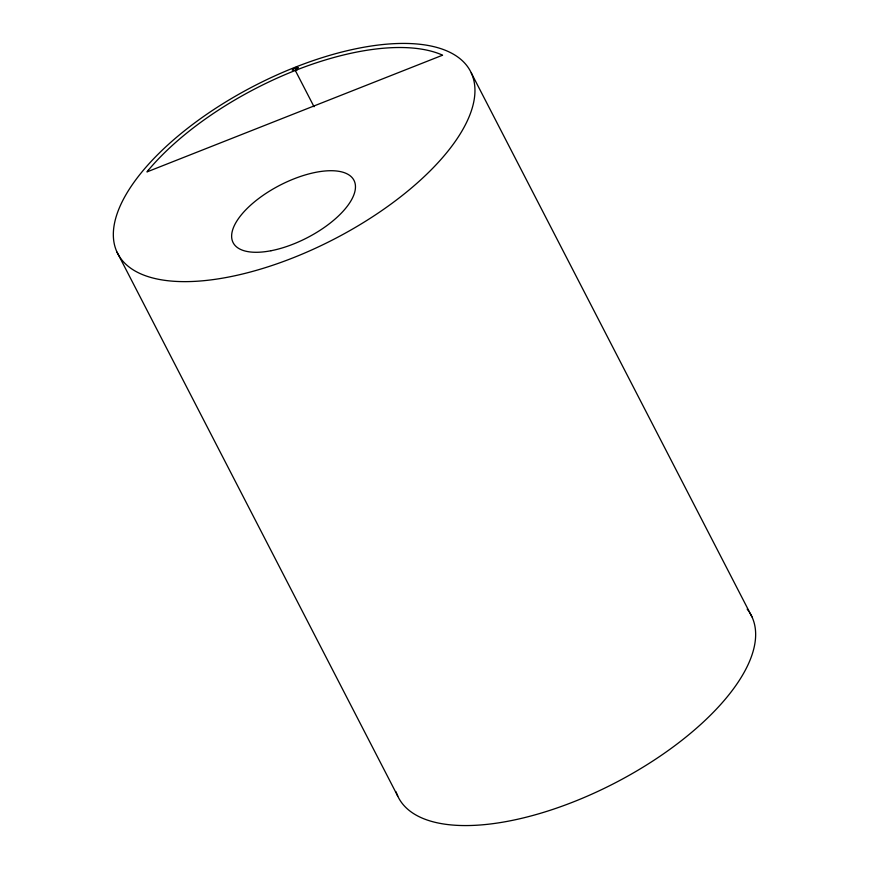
<?xml version="1.0" encoding="UTF-8"?>
<svg xmlns="http://www.w3.org/2000/svg" width="869" height="869" viewBox="0 0 869 869"><rect width="100%" height="100%" fill="white"/><g stroke="black" fill="none" stroke-linecap="round" stroke-linejoin="round"><path stroke-width="1.3" d="M295.308 70.454L298.393 67.619L295.308 67.532L292.201 70.063L295.308 70.454L314.035 106.735M471.248 72.887A198.523 86.4 -27.3 0 1 237.172 275.256A198.523 86.4 -27.3 0 1 174.039 139.453A198.523 86.4 -27.3 0 1 471.248 72.887L751.946 616.816M295.308 67.532L296.785 70.389M117.054 252.184L397.752 796.113M749.795 612.841A198.523 86.4 -27.3 0 1 611.298 784.87A198.523 86.4 -27.3 0 1 396.09 791.887M747.166 609.115A198.523 86.4 -27.3 0 1 749.187 611.885M148.338 170.194L146.948 171.921L442.56 55.203L441.224 54.573A191.723 83.446 -27.3 0 0 148.338 170.194M270.987 250.739A67.988 29.589 -27.3 0 0 354.769 182.251A67.988 29.589 -27.3 0 0 254.899 201.51A67.988 29.589 -27.3 0 0 270.987 250.739"/></g></svg>
